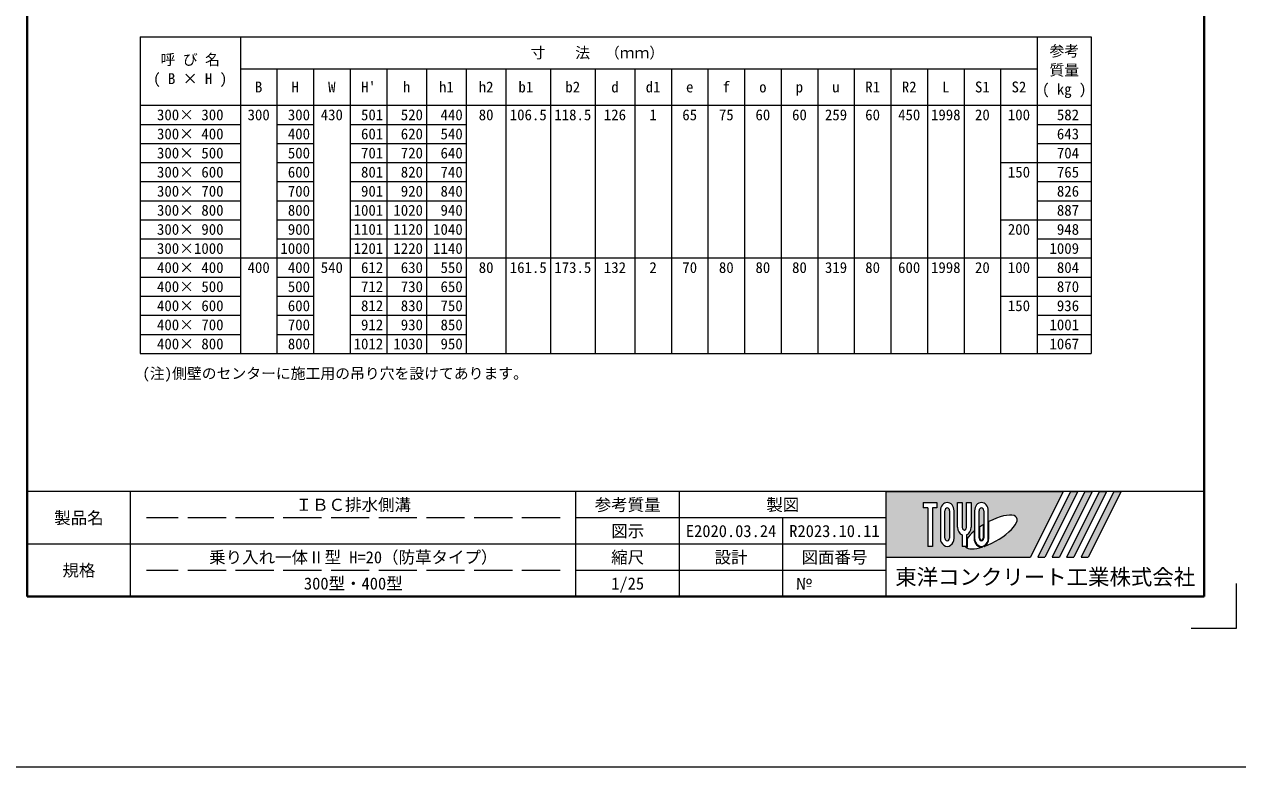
# Model space of a CAD drawing. Units: millimetres, scale not verified. Extents: x 14445 to 39803, y 612 to 10010.
# Drawn here: x 25478 to 30247, y 612 to 3529 of the extents above; entities that cross this region are included whole.
import ezdxf
from ezdxf.enums import TextEntityAlignment as Align

# ---------------------------------------------------------------- set-up
doc = ezdxf.new("R2010")
doc.units = ezdxf.units.MM
doc.header["$LTSCALE"] = 25
doc.linetypes.add('DASHED', pattern=[7.5, 6, -1.5])
for name, color, linetype, lineweight in [('Defpoints_3', 7, 'Continuous', 13), ('図枠', 7, 'Continuous', 5), ('寸法表', 7, 'Continuous', 9), ('枠', 1, 'Continuous', 20)]:
    doc.layers.add(name, color=color, linetype=linetype, lineweight=lineweight)
doc.layers.add('文字', color=7, linetype='Continuous')
doc.styles.add('ＭＳ ゴシック', font='')
doc.styles.get('ＭＳ ゴシック').set_extended_font_data('MS Gothic')

msp = doc.modelspace()

# ---------------------------------------------------------------- hatches: boundary and pattern name
at = {"layer": '図枠'}
h = msp.add_hatch(color=256, dxfattribs=at)
h.paths.add_polyline_path([(28865.03, 1692.54), (28865.03, 1434.73), (29432.22, 1434.73), (29561.13, 1692.54)])
edge = h.paths.add_edge_path(flags=16)
edge.add_ellipse((29276.84, 1533.84), major_axis=(101.01, 56.54), ratio=0.3471473, start_angle=-144.31122, end_angle=72.1899, ccw=False)
edge.add_ellipse((29239.44, 1509.43), major_axis=(0, 34.38), ratio=0.8463542, start_angle=-160.70346, end_angle=-90)
edge.add_line((29268.53, 1509.43), (29268.53, 1574.96))
edge = h.paths.add_edge_path(flags=16)
edge.add_ellipse((29239.44, 1617.84), major_axis=(0, 31.73), ratio=0.8463542, start_angle=-90, end_angle=90, ccw=False)
edge.add_line((29266.29, 1617.84), (29266.29, 1509.43))
edge.add_ellipse((29239.44, 1509.43), major_axis=(0, 31.73), ratio=0.8463542, start_angle=90, end_angle=-90, ccw=False)
edge.add_line((29212.58, 1509.43), (29212.58, 1617.84))
edge = h.paths.add_edge_path(flags=16)
edge.add_line((29248.39, 1617.84), (29248.39, 1509.43))
edge.add_ellipse((29239.44, 1509.43), major_axis=(0, 10.58), ratio=0.8463542, start_angle=90, end_angle=-90, ccw=False)
edge.add_line((29230.49, 1509.43), (29230.49, 1617.84))
edge.add_ellipse((29239.44, 1617.84), major_axis=(0, 10.58), ratio=0.8463542, start_angle=-90, end_angle=90, ccw=False)
edge = h.paths.add_edge_path(flags=16)
edge.add_line((29246.15, 1562.43), (29246.15, 1509.43))
edge.add_ellipse((29239.44, 1509.43), major_axis=(0, 7.93), ratio=0.8463542, start_angle=90, end_angle=-90, ccw=False)
edge.add_line((29232.73, 1509.43), (29232.73, 1553.75))
edge.add_ellipse((29276.84, 1533.84), major_axis=(101.01, 56.54), ratio=0.3471473, start_angle=107.79174, end_angle=126.47132, ccw=False)
edge = h.paths.add_edge_path(flags=16)
edge.add_line((29199.16, 1649.57), (29199.16, 1552.4))
edge.add_ellipse((29172.3, 1552.4), major_axis=(0, 31.73), ratio=0.8463542, start_angle=-163.34117, end_angle=-90, ccw=False)
edge.add_line((29181.25, 1522.48), (29181.25, 1477.7))
edge.add_line((29181.25, 1477.7), (29163.35, 1477.7))
edge.add_line((29163.35, 1477.7), (29163.35, 1522.48))
edge.add_ellipse((29172.3, 1552.4), major_axis=(0, 31.73), ratio=0.8463542, start_angle=90, end_angle=163.34117, ccw=False)
edge.add_line((29145.45, 1552.4), (29145.45, 1649.57))
edge.add_line((29145.45, 1649.57), (29163.35, 1649.57))
edge.add_line((29163.35, 1649.57), (29163.35, 1552.4))
edge.add_ellipse((29172.3, 1552.4), major_axis=(0, 10.58), ratio=0.8463542, start_angle=90, end_angle=-90)
edge.add_line((29181.25, 1552.4), (29181.25, 1649.57))
edge.add_line((29181.25, 1649.57), (29199.16, 1649.57))
edge = h.paths.add_edge_path(flags=16)
edge.add_line((29210.35, 1536.79), (29210.35, 1509.43))
edge.add_ellipse((29239.44, 1509.43), major_axis=(0, 34.38), ratio=0.8463542, start_angle=90, end_angle=-171.54427)
edge.add_ellipse((29276.84, 1533.84), major_axis=(101.01, 56.54), ratio=0.3471473, start_angle=-178.64954, end_angle=-148.29244, ccw=False)
edge.add_line((29177.4, 1475.05), (29183.49, 1475.05))
edge.add_line((29183.49, 1475.05), (29183.49, 1508.57))
edge.add_ellipse((29276.84, 1533.84), major_axis=(101.01, 56.54), ratio=0.3471473, start_angle=148.21912, end_angle=165.90812, ccw=False)
edge = h.paths.add_edge_path(flags=16)
edge.add_ellipse((29105.16, 1617.84), major_axis=(0, 31.73), ratio=0.8463542, start_angle=-90, end_angle=90, ccw=False)
edge.add_line((29132.02, 1617.84), (29132.02, 1509.43))
edge.add_ellipse((29105.16, 1509.43), major_axis=(0, 31.73), ratio=0.8463542, start_angle=90, end_angle=-90, ccw=False)
edge.add_line((29078.31, 1509.43), (29078.31, 1617.84))
edge = h.paths.add_edge_path(flags=16)
edge.add_line((29114.11, 1617.84), (29114.11, 1509.43))
edge.add_ellipse((29105.16, 1509.43), major_axis=(0, 10.58), ratio=0.8463542, start_angle=90, end_angle=-90, ccw=False)
edge.add_line((29096.21, 1509.43), (29096.21, 1617.84))
edge.add_ellipse((29105.16, 1617.84), major_axis=(0, 10.58), ratio=0.8463542, start_angle=-90, end_angle=90, ccw=False)
h.paths.add_polyline_path([(29064.88, 1649.57), (29064.88, 1628.42), (29046.98, 1628.42), (29046.98, 1477.7), (29029.07, 1477.7), (29029.07, 1628.42), (29011.17, 1628.42), (29011.17, 1649.57)], flags=16)
for points in [[(29460.58, 1434.73), (29488.94, 1434.73), (29617.85, 1692.54), (29589.49, 1692.54)], [(29674.57, 1692.54), (29646.21, 1692.54), (29517.3, 1434.73), (29545.66, 1434.73)], [(29731.28, 1692.54), (29702.92, 1692.54), (29574.02, 1434.73), (29602.38, 1434.73)], [(29788, 1692.54), (29759.64, 1692.54), (29630.74, 1434.73), (29659.1, 1434.73)]]:
    msp.add_hatch(color=256, dxfattribs=at).paths.add_polyline_path(points)

# ---------------------------------------------------------------- linework, layer by layer
at = {"layer": 'Defpoints_3'}
for p, q in [((30240.03, 1331.82), (30240.03, 1155.04)), ((30240.03, 1155.04), (30063.26, 1155.04))]:
    msp.add_line(p, q, dxfattribs=at)
at = {"layer": '図枠', "lineweight": 40}
for p, q in [((25490.03, 1280.04), (25490.03, 8155.04)), ((30115.03, 1280.04), (30115.03, 8155.04)), ((30115.03, 1280.04), (25490.03, 1280.04))]:
    msp.add_line(p, q, dxfattribs=at)
at = {"layer": '図枠', "lineweight": 13}
for p, q in [((30115.03, 1692.54), (25490.03, 1692.54)), ((25896.28, 1280.04), (25896.28, 1692.54)), ((27646.28, 1280.04), (27646.28, 1692.54)), ((28052.53, 1280.04), (28052.53, 1692.54)), ((28865.03, 1280.04), (28865.03, 1692.54)), ((28865.03, 1589.42), (27646.28, 1589.42)), ((28458.78, 1280.04), (28458.78, 1589.42)), ((28865.03, 1486.29), (25490.03, 1486.29)), ((28865.03, 1383.17), (27646.28, 1383.17))]:
    msp.add_line(p, q, dxfattribs=at)
at = {"layer": '図枠'}
for p, q in [((28865.03, 1692.54), (29561.13, 1692.54)), ((29561.13, 1692.54), (29432.22, 1434.73)), ((29589.49, 1692.54), (29460.58, 1434.73)), ((29617.85, 1692.54), (29488.94, 1434.73)), ((29646.21, 1692.54), (29517.3, 1434.73)), ((29674.57, 1692.54), (29545.66, 1434.73)), ((29702.92, 1692.54), (29574.02, 1434.73)), ((29589.49, 1692.54), (29617.85, 1692.54)), ((29731.28, 1692.54), (29602.38, 1434.73)), ((29759.64, 1692.54), (29630.74, 1434.73)), ((29646.21, 1692.54), (29674.57, 1692.54)), ((29788, 1692.54), (29659.1, 1434.73)), ((29702.92, 1692.54), (29731.28, 1692.54)), ((29759.64, 1692.54), (29788, 1692.54)), ((29011.17, 1649.57), (29011.17, 1628.42)), ((29011.17, 1649.57), (29064.88, 1649.57)), ((29029.07, 1628.42), (29011.17, 1628.42)), ((29029.07, 1628.42), (29029.07, 1477.7)), ((29046.98, 1628.42), (29046.98, 1477.7)), ((29064.88, 1628.42), (29046.98, 1628.42)), ((29064.88, 1649.57), (29064.88, 1628.42)), ((29145.45, 1649.57), (29163.35, 1649.57)), ((29145.45, 1552.4), (29145.45, 1649.57)), ((29163.35, 1649.57), (29163.35, 1552.4)), ((29181.25, 1649.57), (29199.16, 1649.57)), ((29181.25, 1552.4), (29181.25, 1649.57)), ((29199.16, 1649.57), (29199.16, 1552.4)), ((29078.31, 1617.84), (29078.31, 1509.43)), ((29096.21, 1509.43), (29096.21, 1617.84)), ((29114.11, 1617.84), (29114.11, 1509.43)), ((29132.02, 1509.43), (29132.02, 1617.84)), ((29212.58, 1617.84), (29212.58, 1509.43)), ((29230.49, 1509.43), (29230.49, 1617.84)), ((29248.39, 1617.84), (29248.39, 1509.43)), ((29266.29, 1509.43), (29266.29, 1617.84)), ((29268.53, 1509.43), (29268.53, 1574.96)), ((29210.35, 1536.79), (29210.35, 1509.43)), ((29232.73, 1509.43), (29232.73, 1553.75)), ((29246.15, 1562.43), (29246.15, 1509.43)), ((29163.35, 1522.48), (29163.35, 1477.7)), ((29181.25, 1522.48), (29181.25, 1477.7)), ((29183.49, 1508.57), (29183.49, 1475.05)), ((28865.03, 1434.73), (29432.22, 1434.73)), ((29046.98, 1477.7), (29029.07, 1477.7)), ((29181.25, 1477.7), (29163.35, 1477.7)), ((29177.4, 1475.05), (29183.49, 1475.05)), ((29460.58, 1434.73), (29488.94, 1434.73)), ((29517.3, 1434.73), (29545.66, 1434.73)), ((29574.02, 1434.73), (29602.38, 1434.73)), ((29630.74, 1434.73), (29659.1, 1434.73))]:
    msp.add_line(p, q, dxfattribs=at)
at = {"layer": '図枠', "linetype": 'DASHED', "lineweight": 9}
for p, q in [((27583.78, 1589.42), (25958.78, 1589.42)), ((27583.78, 1383.17), (25958.78, 1383.17))]:
    msp.add_line(p, q, dxfattribs=at)
at = {"layer": '図枠'}
for centre, major_axis, ratio, start_param, end_param in [((29105.16, 1617.84), (0, 31.73), 0.846354, 4.712389, 7.8539816), ((29105.16, 1617.84), (0, 10.58), 0.846354, 4.712389, 7.8539816), ((29239.44, 1617.84), (0, 31.73), 0.846354, 4.712389, 7.8539816), ((29239.44, 1617.84), (0, 10.58), 0.846354, 4.712389, 7.8539816), ((29276.84, 1533.84), (101.01, 56.54), 0.347147, 4.2621853, 7.7429163), ((29172.3, 1552.4), (0, 31.73), 0.846354, 1.5707963, 2.8017557), ((29172.3, 1552.4), (0, 10.58), 0.846354, 1.5707963, 4.712389), ((29172.3, 1552.4), (0, 31.73), 0.846354, 3.4814296, 4.712389), ((29276.84, 1533.84), (101.01, 56.54), 0.347147, 2.0815197, 2.5155126), ((29276.84, 1533.84), (101.01, 56.54), 0.347147, 1.6817405, 1.8219833), ((29105.16, 1509.43), (0, 31.73), 0.846354, 1.5707963, 4.712389), ((29105.16, 1509.43), (0, 10.58), 0.846354, 1.5707963, 4.712389), ((29239.44, 1509.43), (0, 34.38), 0.846354, 1.5707963, 3.3154679), ((29239.44, 1509.43), (0, 31.73), 0.846354, 1.5707963, 4.712389), ((29239.44, 1509.43), (0, 10.58), 0.846354, 1.5707963, 4.712389), ((29239.44, 1509.43), (0, 7.93), 0.846354, 1.5707963, 4.712389), ((29239.44, 1509.43), (0, 34.38), 0.846354, 3.5338438, 4.712389), ((29276.84, 1533.84), (101.01, 56.54), 0.347147, 3.2093975, 4.2004451)]:
    msp.add_ellipse(centre, major_axis=major_axis, ratio=ratio, start_param=start_param, end_param=end_param, dxfattribs=at)
at = {"layer": '寸法表', "lineweight": 13}
for p, q in [((25933.78, 3479.3), (25933.78, 2235.55)), ((25933.78, 3479.3), (29671.28, 3479.3)), ((29671.28, 3479.3), (29671.28, 2235.55)), ((25933.78, 3210.55), (29671.28, 3210.55)), ((25933.78, 2610.55), (29671.28, 2610.55)), ((25933.78, 2235.55), (29671.28, 2235.55))]:
    msp.add_line(p, q, dxfattribs=at)
at = {"layer": '寸法表'}
for p, q in [((26327.53, 3479.3), (26327.53, 2235.55)), ((29458.78, 3479.3), (29458.78, 2235.55)), ((26327.53, 3354.3), (29458.78, 3354.3)), ((26471.28, 3354.3), (26471.28, 2235.55)), ((26615.03, 3354.3), (26615.03, 2235.55)), ((26758.78, 3354.3), (26758.78, 2235.55)), ((26902.53, 3354.3), (26902.53, 2235.55)), ((27058.78, 3354.3), (27058.78, 2235.55)), ((27215.03, 3354.3), (27215.03, 2235.55)), ((27371.28, 3354.3), (27371.28, 2235.55)), ((27546.28, 3354.3), (27546.28, 2235.55)), ((27721.28, 3354.3), (27721.28, 2235.55)), ((27877.53, 3354.3), (27877.53, 2235.55)), ((28021.28, 3354.3), (28021.28, 2235.55)), ((28165.03, 3354.3), (28165.03, 2235.55)), ((28308.78, 3354.3), (28308.78, 2235.55)), ((28452.53, 3354.3), (28452.53, 2235.55)), ((28596.28, 3354.3), (28596.28, 2235.55)), ((28740.03, 3354.3), (28740.03, 2235.55)), ((28883.78, 3354.3), (28883.78, 2235.55)), ((29027.53, 3354.3), (29027.53, 2235.55)), ((29171.28, 3354.3), (29171.28, 2235.55)), ((29315.03, 3354.3), (29315.03, 2235.55)), ((25933.78, 3135.55), (26327.53, 3135.55)), ((26471.28, 3135.55), (26615.03, 3135.55)), ((26758.78, 3135.55), (27215.03, 3135.55)), ((29458.78, 3135.55), (29671.28, 3135.55)), ((25933.78, 3060.55), (26327.53, 3060.55)), ((26471.28, 3060.55), (26615.03, 3060.55)), ((26758.78, 3060.55), (27215.03, 3060.55)), ((29458.78, 3060.55), (29671.28, 3060.55)), ((25933.78, 2985.55), (26327.53, 2985.55)), ((26471.28, 2985.55), (26615.03, 2985.55)), ((26758.78, 2985.55), (27215.03, 2985.55)), ((29315.03, 2985.55), (29671.28, 2985.55)), ((25933.78, 2910.55), (26327.53, 2910.55)), ((26471.28, 2910.55), (26615.03, 2910.55)), ((26758.78, 2910.55), (27215.03, 2910.55)), ((29458.78, 2910.55), (29671.28, 2910.55)), ((25933.78, 2835.55), (26327.53, 2835.55)), ((26471.28, 2835.55), (26615.03, 2835.55)), ((26758.78, 2835.55), (27215.03, 2835.55)), ((29458.78, 2835.55), (29671.28, 2835.55)), ((25933.78, 2760.55), (26327.53, 2760.55)), ((26471.28, 2760.55), (26615.03, 2760.55)), ((26758.78, 2760.55), (27215.03, 2760.55)), ((29315.03, 2760.55), (29671.28, 2760.55)), ((25933.78, 2685.55), (26327.53, 2685.55)), ((26471.28, 2685.55), (26615.03, 2685.55)), ((26758.78, 2685.55), (27215.03, 2685.55)), ((29458.78, 2685.55), (29671.28, 2685.55)), ((25933.78, 2535.55), (26327.53, 2535.55)), ((26471.28, 2535.55), (26615.03, 2535.55)), ((26758.78, 2535.55), (27215.03, 2535.55)), ((29458.78, 2535.55), (29671.28, 2535.55)), ((25933.78, 2460.55), (26327.53, 2460.55)), ((26471.28, 2460.55), (26615.03, 2460.55)), ((26758.78, 2460.55), (27215.03, 2460.55)), ((29315.03, 2460.55), (29671.28, 2460.55)), ((25933.78, 2385.55), (26327.53, 2385.55)), ((26471.28, 2385.55), (26615.03, 2385.55)), ((26758.78, 2385.55), (27215.03, 2385.55)), ((29458.78, 2385.55), (29671.28, 2385.55)), ((25933.78, 2310.55), (26327.53, 2310.55)), ((26471.28, 2310.55), (26615.03, 2310.55)), ((26758.78, 2310.55), (27215.03, 2310.55)), ((29458.78, 2310.55), (29671.28, 2310.55))]:
    msp.add_line(p, q, dxfattribs=at)
at = {"layer": '枠'}
msp.add_line((14444.57, 611.83), (39802.53, 611.83), dxfattribs=at)

# ---------------------------------------------------------------- texts
at = {"layer": '図枠', "style": 'ＭＳ ゴシック'}
for s, height, p in [('ＩＢＣ排水側溝', 47.47, (26771.28, 1640.98)), ('参考質量', 47.47, (27849.41, 1640.98)), ('製図', 47.47, (28458.78, 1640.98)), ('製品名', 47.47, (25693.16, 1589.42)), ('図示', 47.47, (27849.41, 1537.85)), ('E2020.03.24', 47.47, (28255.66, 1537.85)), ('R2023.10.11', 47.47, (28661.91, 1537.85)), ('乗り入れ一体Ⅱ型 H=20（防草タイプ）', 47.47, (26771.28, 1434.73)), ('縮尺', 47.47, (27849.41, 1434.73)), ('設計', 47.47, (28255.66, 1434.73)), ('図面番号', 47.47, (28661.91, 1434.73)), ('規格', 47.47, (25693.16, 1383.17)), ('東洋コンクリート工業株式会社', 61.71, (29490.03, 1357.39)), ('300型・400型', 47.47, (26771.28, 1331.6)), ('1/25', 47.47, (27849.41, 1331.6)), ('№', 47.47, (28541.91, 1331.6))]:
    msp.add_text(s, height=height, dxfattribs=at).set_placement(p, align=Align.MIDDLE_CENTER)
at = {"layer": '寸法表', "style": 'ＭＳ ゴシック'}
for s, p in [('寸\u3000\u3000法\u3000（ｍｍ）', (27730.66, 3416.8)), ('B', (26399.41, 3282.42)), ('H', (26543.16, 3282.42)), ('W', (26686.91, 3282.42)), ("H'", (26830.66, 3282.42)), ('h', (26980.66, 3282.42)), ('h1', (27136.91, 3282.42)), ('h2', (27293.16, 3282.42)), ('b1', (27449.41, 3282.42)), ('b2', (27633.78, 3282.42)), ('d', (27799.41, 3282.42)), ('d1', (27949.41, 3282.42)), ('e', (28093.16, 3282.42)), ('f', (28236.91, 3282.42)), ('o', (28380.66, 3282.42)), ('p', (28524.41, 3282.42)), ('u', (28668.16, 3282.42)), ('R1', (28811.91, 3282.42)), ('R2', (28955.66, 3282.42)), ('L', (29099.41, 3282.42)), ('S1', (29243.16, 3282.42)), ('S2', (29386.91, 3282.42)), ('300× 300', (26130.66, 3173.05)), ('300', (26399.41, 3173.05)), (' 300', (26543.16, 3173.05)), ('430', (26686.91, 3173.05)), (' 501', (26830.66, 3173.05)), (' 520', (26986.91, 3173.05)), (' 440', (27143.16, 3173.05)), ('80', (27293.16, 3173.05)), ('106.5', (27458.78, 3173.05)), ('118.5', (27633.78, 3173.05)), ('126', (27799.41, 3173.05)), ('1', (27949.41, 3173.05)), ('65', (28093.16, 3173.05)), ('75', (28236.91, 3173.05)), ('60', (28380.66, 3173.05)), ('60', (28524.41, 3173.05)), ('259', (28668.16, 3173.05)), ('60', (28811.91, 3173.05)), ('450', (28955.66, 3173.05)), ('1998', (29099.41, 3173.05)), ('20', (29243.16, 3173.05)), ('100', (29386.91, 3173.05)), (' 582', (29565.03, 3173.05)), ('300× 400', (26130.66, 3098.05)), (' 400', (26543.16, 3098.05)), (' 601', (26830.66, 3098.05)), (' 620', (26986.91, 3098.05)), (' 540', (27143.16, 3098.05)), (' 643', (29565.03, 3098.05)), ('300× 500', (26130.66, 3023.05)), (' 500', (26543.16, 3023.05)), (' 701', (26830.66, 3023.05)), (' 720', (26986.91, 3023.05)), (' 640', (27143.16, 3023.05)), (' 704', (29565.03, 3023.05)), ('300× 600', (26130.66, 2948.05)), (' 600', (26543.16, 2948.05)), (' 801', (26830.66, 2948.05)), (' 820', (26986.91, 2948.05)), (' 740', (27143.16, 2948.05)), ('150', (29386.91, 2948.05)), (' 765', (29565.03, 2948.05)), ('300× 700', (26130.66, 2873.05)), (' 700', (26543.16, 2873.05)), (' 901', (26830.66, 2873.05)), (' 920', (26986.91, 2873.05)), (' 840', (27143.16, 2873.05)), (' 826', (29565.03, 2873.05)), ('300× 800', (26130.66, 2798.05)), (' 800', (26543.16, 2798.05)), ('1001', (26830.66, 2798.05)), ('1020', (26986.91, 2798.05)), (' 940', (27143.16, 2798.05)), (' 887', (29565.03, 2798.05)), ('300× 900', (26130.66, 2723.05)), (' 900', (26543.16, 2723.05)), ('1101', (26830.66, 2723.05)), ('1120', (26986.91, 2723.05)), ('1040', (27143.16, 2723.05)), ('200', (29386.91, 2723.05)), (' 948', (29565.03, 2723.05)), ('300×1000', (26130.66, 2648.05)), ('1000', (26543.16, 2648.05)), ('1201', (26830.66, 2648.05)), ('1220', (26986.91, 2648.05)), ('1140', (27143.16, 2648.05)), ('1009', (29565.03, 2648.05)), ('400× 400', (26130.66, 2573.05)), ('400', (26399.41, 2573.05)), (' 400', (26543.16, 2573.05)), ('540', (26686.91, 2573.05)), (' 612', (26830.66, 2573.05)), (' 630', (26986.91, 2573.05)), (' 550', (27143.16, 2573.05)), ('80', (27293.16, 2573.05)), ('161.5', (27458.78, 2573.05)), ('173.5', (27633.78, 2573.05)), ('132', (27799.41, 2573.05)), ('2', (27949.41, 2573.05)), ('70', (28093.16, 2573.05)), ('80', (28236.91, 2573.05)), ('80', (28380.66, 2573.05)), ('80', (28524.41, 2573.05)), ('319', (28668.16, 2573.05)), ('80', (28811.91, 2573.05)), ('600', (28955.66, 2573.05)), ('1998', (29099.41, 2573.05)), ('20', (29243.16, 2573.05)), ('100', (29386.91, 2573.05)), (' 804', (29565.03, 2573.05)), ('400× 500', (26130.66, 2498.05)), (' 500', (26543.16, 2498.05)), (' 712', (26830.66, 2498.05)), (' 730', (26986.91, 2498.05)), (' 650', (27143.16, 2498.05)), (' 870', (29565.03, 2498.05)), ('400× 600', (26130.66, 2423.05)), (' 600', (26543.16, 2423.05)), (' 812', (26830.66, 2423.05)), (' 830', (26986.91, 2423.05)), (' 750', (27143.16, 2423.05)), ('150', (29386.91, 2423.05)), (' 936', (29565.03, 2423.05)), ('400× 700', (26130.66, 2348.05)), (' 700', (26543.16, 2348.05)), (' 912', (26830.66, 2348.05)), (' 930', (26986.91, 2348.05)), (' 850', (27143.16, 2348.05)), ('1001', (29565.03, 2348.05)), ('400× 800', (26130.66, 2273.05)), (' 800', (26543.16, 2273.05)), ('1012', (26830.66, 2273.05)), ('1030', (26986.91, 2273.05)), (' 950', (27143.16, 2273.05)), ('1067', (29565.03, 2273.05))]:
    msp.add_text(s, height=42.72, dxfattribs=at).set_placement(p, align=Align.MIDDLE_CENTER)
for s, p in [('参考', (29506.76, 3445.3)), ('呼 び 名', (26014.11, 3411.56)), ('( B × H )', (25984.97, 3336.56)), ('質量', (29506.76, 3370.3)), ('( kg )', (29477.62, 3295.3))]:
    msp.add_text(s, height=42.72, dxfattribs=at).set_placement(p, align=Align.TOP_LEFT)
at = {"layer": '文字', "style": 'ＭＳ ゴシック'}
msp.add_text('(注)側壁のセンターに施工用の吊り穴を設けてあります。', height=42.72, dxfattribs=at).set_placement((25942.76, 2122.9), align=Align.BOTTOM_LEFT)

doc.saveas('drawing.dxf')
